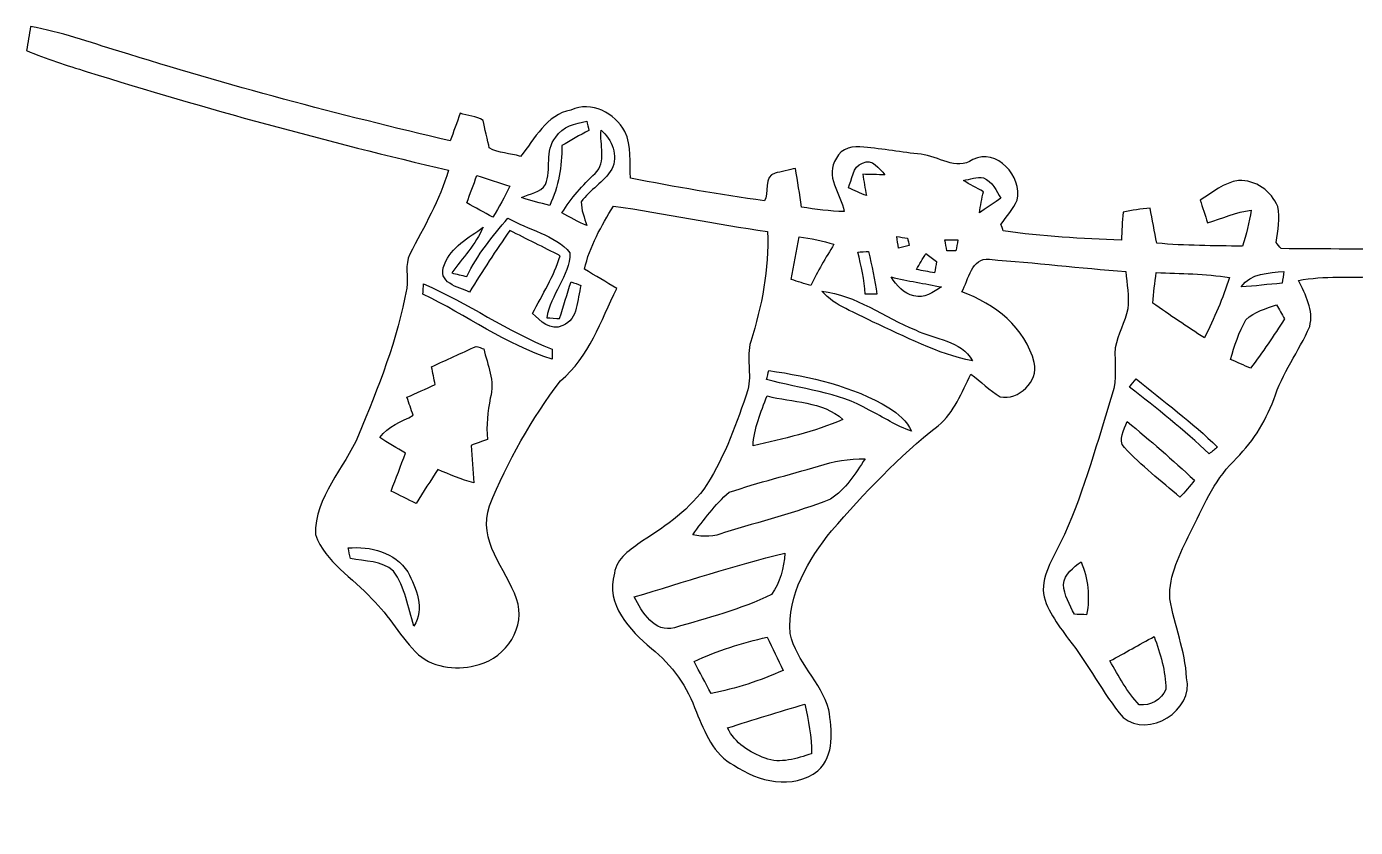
# Model space of a CAD drawing. Header units: centimetres. Extents: x -15.8 to 15.7, y -11 to 9.9.
# Drawn here: x -15.55 to -0.03, y -11.01 to -1.65 of the extents above; entities that cross this region are included whole.
import ezdxf

# ---------------------------------------------------------------- set-up
doc = ezdxf.new("R2010")
doc.units = ezdxf.units.CM
doc.header["$MEASUREMENT"] = 0
doc.layers.add('Camada 1', color=7, linetype='Continuous')

msp = doc.modelspace()

# ---------------------------------------------------------------- linework, layer by layer
at = {"layer": 'Camada 1', "color": 149}
for points, knots in [([(-15.5007, -1.65276), (-15.14828, -1.71344), (-14.81138, -1.83656), (-14.47024, -1.93922), (-14.47024, -1.93922), (-13.19495, -2.34209), (-11.90096, -2.68217), (-10.59956, -2.98909), (-10.59956, -2.98909), (-10.55829, -2.88219), (-10.52089, -2.77389), (-10.48279, -2.66594), (-10.48279, -2.66594), (-10.40271, -2.69981), (-10.28876, -2.69205), (-10.21468, -2.75096), (-10.21468, -2.75096), (-10.19669, -2.83104), (-10.16, -2.9912), (-10.14166, -3.07128), (-10.14166, -3.07128), (-10.03159, -3.13373), (-9.89648, -3.13231), (-9.77759, -3.16936), (-9.77759, -3.16936), (-9.61037, -2.9658), (-9.47385, -2.68217), (-9.18986, -2.62784), (-9.18986, -2.62784), (-8.9475, -2.51742), (-8.67692, -2.66347), (-8.55733, -2.87796), (-8.55733, -2.87796), (-8.4776, -3.04765), (-8.50688, -3.24309), (-8.49242, -3.42441), (-8.49242, -3.42441), (-7.97384, -3.52496), (-7.45278, -3.61738), (-6.92891, -3.68759), (-6.92891, -3.68759), (-6.86894, -3.6135), (-6.93984, -3.39125), (-6.80332, -3.36479), (-6.80332, -3.36479), (-6.74441, -3.35104), (-6.62658, -3.32387), (-6.56731, -3.31047), (-6.56731, -3.31047), (-6.53768, -3.4604), (-6.51792, -3.61068), (-6.49429, -3.76273), (-6.49429, -3.76273), (-6.32989, -3.78636), (-6.16514, -3.81353), (-5.99863, -3.81353), (-5.99863, -3.81353), (-6.0325, -3.60645), (-6.23182, -3.39231), (-6.08648, -3.19229), (-6.08648, -3.19229), (-6.03744, -3.06917), (-5.88398, -3.04094), (-5.76756, -3.06317), (-5.76756, -3.06317), (-5.5439, -3.07904), (-5.32306, -3.12491), (-5.0994, -3.14466), (-5.0994, -3.14466), (-4.89373, -3.16689), (-4.69688, -3.3401), (-4.49333, -3.2071), (-4.49333, -3.2071), (-4.21605, -3.06211), (-3.91336, -3.40748), (-3.97616, -3.68053), (-3.97616, -3.68053), (-4.01955, -3.78601), (-4.1021, -3.86997), (-4.16595, -3.96381), (-4.16595, -3.96381), (-4.15925, -3.98286), (-4.1462, -4.02167), (-4.13949, -4.04072), (-4.13949, -4.04072), (-3.68229, -4.10563), (-3.22086, -4.13103), (-2.75943, -4.14937), (-2.75943, -4.14937), (-2.75237, -4.04036), (-2.74884, -3.93136), (-2.74003, -3.82235), (-2.74003, -3.82235), (-2.6356, -3.80083), (-2.52977, -3.78213), (-2.42323, -3.77296), (-2.42323, -3.77296), (-2.39748, -3.90948), (-2.37384, -4.04742), (-2.34597, -4.18394), (-2.34597, -4.18394), (-2.01366, -4.21428), (-1.67958, -4.21217), (-1.3462, -4.21993), (-1.3462, -4.21993), (-1.29928, -4.0827), (-1.26718, -3.94053), (-1.24248, -3.79801), (-1.24248, -3.79801), (-1.41958, -3.81988), (-1.58362, -3.89396), (-1.75295, -3.94511), (-1.75295, -3.94511), (-1.78082, -3.85939), (-1.81469, -3.76273), (-1.83727, -3.68018), (-1.83727, -3.68018), (-1.6958, -3.59304), (-1.55998, -3.47486), (-1.38959, -3.45123), (-1.38959, -3.45123), (-1.19451, -3.4417), (-1.00471, -3.57611), (-0.93345, -3.75567), (-0.93345, -3.75567), (-0.90064, -3.89255), (-0.9331, -4.03719), (-0.95321, -4.17442), (-0.95321, -4.17442), (-0.9338, -4.19841), (-0.91405, -4.2224), (-0.89429, -4.24709), (-0.89429, -4.24709), (0.13794, -4.25732), (1.17122, -4.25838), (2.20239, -4.20617), (2.20239, -4.20617), (2.35444, -4.16983), (2.35514, -3.97545), (2.42076, -3.85692), (2.42076, -3.85692), (2.50014, -3.87103), (2.57986, -3.88655), (2.65959, -3.90137), (2.65959, -3.90137), (2.69311, -3.99415), (2.72732, -4.08905), (2.7626, -4.18253), (2.7626, -4.18253), (3.71898, -4.12115), (4.67466, -4.04813), (5.62716, -3.94053), (5.62716, -3.94053), (5.79931, -3.91231), (5.98382, -3.92501), (6.1468, -3.85445), (6.1468, -3.85445), (6.1849, -3.76343), (6.18102, -3.66254), (6.19266, -3.56623), (6.19266, -3.56623), (6.29673, -3.5493), (6.40115, -3.5373), (6.50663, -3.53166), (6.50663, -3.53166), (6.53062, -3.62126), (6.55496, -3.71122), (6.58036, -3.80153), (6.58036, -3.80153), (7.29192, -3.75073), (7.99112, -3.60645), (8.69597, -3.50449), (8.69597, -3.50449), (8.71855, -3.40325), (8.74219, -3.30306), (8.76688, -3.20322), (8.76688, -3.20322), (8.89423, -3.22157), (9.02829, -3.23003), (9.12707, -3.32458), (9.12707, -3.32458), (9.27206, -3.46851), (9.48337, -3.3274), (9.64177, -3.28613), (9.64177, -3.28613), (9.84603, -3.20993), (9.92399, -2.96333), (10.14271, -2.91042), (10.14271, -2.91042), (10.42564, -2.78271), (10.66588, -3.08046), (10.94952, -3.01484), (10.94952, -3.01484), (12.07805, -2.74673), (13.19389, -2.42358), (14.29209, -2.04858), (14.29209, -2.04858), (14.66568, -1.92581), (15.01846, -1.7399), (15.40439, -1.65559), (15.40439, -1.65559), (15.43473, -1.7466), (15.45131, -1.83092), (15.48201, -1.92546), (15.48201, -1.92546), (15.11723, -2.11526), (14.72353, -2.2412), (14.33724, -2.37913), (14.33724, -2.37913), (13.20941, -2.77495), (12.05759, -3.09704), (10.89448, -3.36973), (10.89448, -3.36973), (10.84439, -3.52496), (10.82816, -3.70558), (10.7121, -3.83046), (10.7121, -3.83046), (10.61014, -3.91019), (10.49831, -3.97581), (10.39001, -4.04601), (10.39001, -4.04601), (10.40059, -4.12362), (10.41188, -4.20123), (10.42352, -4.27955), (10.42352, -4.27955), (10.674, -4.31059), (10.92482, -4.34411), (11.17388, -4.3882), (11.17388, -4.3882), (11.16083, -4.70217), (11.18235, -5.02708), (11.08075, -5.32977), (11.08075, -5.32977), (11.00596, -5.53861), (11.05747, -5.76333), (11.06311, -5.97853), (11.06311, -5.97853), (11.10968, -6.47453), (11.11603, -6.97971), (11.23068, -7.46654), (11.23068, -7.46654), (11.39225, -7.8232), (11.74256, -8.04157), (11.96975, -8.35131), (11.96975, -8.35131), (12.05865, -8.47478), (12.08476, -8.65928), (12.00221, -8.79158), (12.00221, -8.79158), (11.9313, -8.90729), (11.77184, -8.90905), (11.65613, -8.93833), (11.65613, -8.93833), (11.23597, -8.97784), (10.84051, -8.81027), (10.45739, -8.66563), (10.45739, -8.66563), (10.20163, -8.55204), (9.9374, -8.34602), (9.91623, -8.04616), (9.91623, -8.04616), (9.88977, -7.26969), (9.68728, -6.51545), (9.56028, -5.75239), (9.56028, -5.75239), (9.50454, -5.49804), (9.49572, -5.21758), (9.32639, -5.00662), (9.32639, -5.00662), (9.17222, -4.61186), (9.07556, -4.19276), (8.86777, -3.81741), (8.86777, -3.81741), (8.11459, -3.93418), (7.35365, -4.01673), (6.60717, -4.16983), (6.60717, -4.16983), (6.62799, -4.68983), (6.87211, -5.15444), (7.0358, -5.63668), (7.0358, -5.63668), (7.12258, -6.17149), (7.46337, -6.6167), (7.76358, -7.05273), (7.76358, -7.05273), (7.95514, -7.35612), (8.33296, -7.41892), (8.59825, -7.63023), (8.59825, -7.63023), (8.7563, -7.74876), (8.78311, -7.97278), (8.75453, -8.15516), (8.75453, -8.15516), (8.61589, -8.58696), (8.17915, -8.85049), (8.07297, -9.29887), (8.07297, -9.29887), (7.98618, -9.54299), (7.97384, -9.82204), (7.81015, -10.03406), (7.81015, -10.03406), (7.59813, -10.36038), (7.17762, -10.5731), (6.78991, -10.46092), (6.78991, -10.46092), (6.47771, -10.34909), (6.38281, -9.96632), (6.42267, -9.67034), (6.42267, -9.67034), (6.49922, -9.3405), (6.79556, -9.08791), (6.78603, -8.73407), (6.78603, -8.73407), (6.68337, -8.09166), (6.13763, -7.66904), (5.66843, -7.27886), (5.66843, -7.27886), (5.35199, -6.98571), (4.87786, -6.88093), (4.68066, -6.46536), (4.68066, -6.46536), (4.54977, -6.31225), (4.54096, -6.1087), (4.63621, -5.93549), (4.63621, -5.93549), (4.55507, -5.86811), (4.48204, -5.79191), (4.39244, -5.73652), (4.39244, -5.73652), (4.26226, -5.66561), (4.09328, -5.68537), (3.97898, -5.58165), (3.97898, -5.58165), (3.87632, -5.40032), (3.82199, -5.19783), (3.74756, -5.00451), (3.74756, -5.00451), (3.81318, -4.94277), (3.87844, -4.88103), (3.94406, -4.81965), (3.94406, -4.81965), (4.08164, -4.86586), (4.22169, -4.90149), (4.3628, -4.93642), (4.3628, -4.93642), (4.41431, -4.75439), (4.46264, -4.57165), (4.51026, -4.38856), (4.51026, -4.38856), (3.90066, -4.39032), (3.29636, -4.48345), (2.68746, -4.50321), (2.68746, -4.50321), (2.67864, -4.71981), (2.65148, -4.93924), (2.68111, -5.15549), (2.68111, -5.15549), (2.76049, -5.40702), (2.91536, -5.62998), (2.98168, -5.8868), (2.98168, -5.8868), (2.98344, -6.06319), (2.90371, -6.24558), (2.99791, -6.41385), (2.99791, -6.41385), (3.23921, -7.08731), (3.47027, -7.77416), (3.86574, -8.37671), (3.86574, -8.37671), (3.98321, -8.60601), (4.17548, -8.8325), (4.13456, -9.10802), (4.13456, -9.10802), (4.06647, -9.34791), (3.85798, -9.51406), (3.69923, -9.6961), (3.69923, -9.6961), (3.41806, -9.97021), (3.18982, -10.29159), (2.91783, -10.57346), (2.91783, -10.57346), (2.50402, -11.01019), (1.5808, -10.63484), (1.68945, -10.00725), (1.68945, -10.00725), (1.78717, -9.61425), (2.07081, -9.25054), (1.97309, -8.82403), (1.97309, -8.82403), (1.8355, -8.38059), (1.54446, -8.00841), (1.31763, -7.60906), (1.31763, -7.60906), (1.21991, -7.47007), (1.149, -7.27146), (0.9465, -7.26757), (0.9465, -7.26757), (0.89923, -7.25205), (0.84702, -7.23618), (0.8195, -7.19138), (0.8195, -7.19138), (0.67522, -6.97371), (0.55351, -6.74194), (0.43744, -6.5084), (0.43744, -6.5084), (0.36477, -6.36693), (0.42616, -6.2036), (0.41804, -6.05472), (0.41804, -6.05472), (0.40252, -5.78132), (0.34114, -5.51321), (0.31891, -5.24087), (0.31891, -5.24087), (0.59408, -5.15514), (0.87348, -5.08282), (1.14864, -4.99604), (1.14864, -4.99604), (1.33809, -4.94171), (1.52682, -4.8581), (1.72896, -4.87362), (1.72896, -4.87362), (1.92617, -4.97487), (2.10361, -5.1114), (2.29517, -5.22358), (2.29517, -5.22358), (2.32445, -4.99745), (2.33504, -4.7685), (2.31105, -4.54201), (2.31105, -4.54201), (1.61678, -4.54342), (0.92287, -4.58047), (0.2286, -4.57306), (0.2286, -4.57306), (-0.07761, -4.5914), (-0.38841, -4.56071), (-0.69109, -4.61998), (-0.69109, -4.61998), (-0.60854, -4.78402), (-0.51082, -4.96958), (-0.55986, -5.15867), (-0.55986, -5.15867), (-0.68756, -5.44901), (-0.88194, -5.70618), (-0.97931, -6.01098), (-0.97931, -6.01098), (-1.08126, -6.28262), (-1.24213, -6.53239), (-1.45133, -6.73382), (-1.45133, -6.73382), (-1.68275, -6.96842), (-1.81046, -7.27781), (-1.95686, -7.56744), (-1.95686, -7.56744), (-2.06834, -7.81156), (-2.21192, -8.05815), (-2.19181, -8.3379), (-2.19181, -8.3379), (-2.14454, -8.64941), (-2.01119, -8.94433), (-1.99708, -9.26218), (-1.99708, -9.26218), (-1.91029, -9.64106), (-2.44193, -9.97656), (-2.73932, -9.72432), (-2.73932, -9.72432), (-2.98062, -9.43998), (-3.14219, -9.0992), (-3.3782, -8.81062), (-3.3782, -8.81062), (-3.49814, -8.63424), (-3.65513, -8.45573), (-3.67383, -8.23419), (-3.67383, -8.23419), (-3.6643, -7.99677), (-3.5179, -7.79533), (-3.42477, -7.58578), (-3.42477, -7.58578), (-3.18558, -7.05908), (-3.03953, -6.49711), (-2.86632, -5.94678), (-2.86632, -5.94678), (-2.80494, -5.77215), (-2.84374, -5.58518), (-2.83175, -5.40526), (-2.83175, -5.40526), (-2.79964, -5.24827), (-2.71604, -5.10646), (-2.68464, -4.94912), (-2.68464, -4.94912), (-2.66806, -4.80448), (-2.69628, -4.65914), (-2.70651, -4.5152), (-2.70651, -4.5152), (-3.23815, -4.47216), (-3.76873, -4.41396), (-4.30071, -4.37233), (-4.30071, -4.37233), (-4.51132, -4.34799), (-4.54307, -4.61045), (-4.62209, -4.75403), (-4.62209, -4.75403), (-4.24074, -4.88915), (-3.87985, -5.17384), (-3.77613, -5.57918), (-3.77613, -5.57918), (-3.72533, -5.79684), (-3.95676, -6.02403), (-4.17689, -5.97958), (-4.17689, -5.97958), (-4.2993, -5.90268), (-4.4009, -5.79931), (-4.51661, -5.71394), (-4.51661, -5.71394), (-4.62456, -5.92596), (-4.71099, -6.16021), (-4.90008, -6.31613), (-4.90008, -6.31613), (-5.35975, -6.67597), (-5.76157, -7.10459), (-6.14468, -7.54345), (-6.14468, -7.54345), (-6.41279, -7.88353), (-6.66644, -8.29063), (-6.62728, -8.7436), (-6.62728, -8.7436), (-6.55814, -9.07732), (-6.26286, -9.30769), (-6.17679, -9.63507), (-6.17679, -9.63507), (-6.13904, -9.87143), (-6.10447, -10.16706), (-6.30414, -10.34697), (-6.30414, -10.34697), (-6.59694, -10.57698), (-7.00334, -10.47468), (-7.28521, -10.28347), (-7.28521, -10.28347), (-7.52369, -10.16071), (-7.62529, -9.89577), (-7.72372, -9.66223), (-7.72372, -9.66223), (-7.82638, -9.37225), (-8.00523, -9.10908), (-8.2483, -8.91928), (-8.2483, -8.91928), (-8.50336, -8.70409), (-8.78593, -8.4074), (-8.68116, -8.04051), (-8.68116, -8.04051), (-8.65717, -7.86059), (-8.48678, -7.76041), (-8.35413, -7.66339), (-8.35413, -7.66339), (-8.07261, -7.48312), (-7.78969, -7.28733), (-7.60166, -7.0044), (-7.60166, -7.0044), (-7.38611, -6.66291), (-7.24747, -6.28015), (-7.12364, -5.89844), (-7.12364, -5.89844), (-7.07319, -5.71394), (-7.1441, -5.51815), (-7.08907, -5.334), (-7.08907, -5.334), (-6.95748, -4.91702), (-6.87529, -4.48627), (-6.89151, -4.04671), (-6.89151, -4.04671), (-7.49476, -3.96487), (-8.0899, -3.83399), (-8.69244, -3.74932), (-8.69244, -3.74932), (-8.83038, -3.98251), (-8.9729, -4.21958), (-9.02935, -4.48804), (-9.02935, -4.48804), (-8.90341, -4.56318), (-8.77676, -4.63726), (-8.65188, -4.71452), (-8.65188, -4.71452), (-8.84167, -5.08847), (-8.97255, -5.51498), (-9.30875, -5.79014), (-9.30875, -5.79014), (-9.64812, -6.23605), (-9.93175, -6.73241), (-10.13883, -7.25311), (-10.13883, -7.25311), (-10.28277, -7.65775), (-9.95045, -7.98724), (-9.82274, -8.34037), (-9.82274, -8.34037), (-9.70774, -8.66246), (-9.9441, -9.02194), (-10.26125, -9.10625), (-10.26125, -9.10625), (-10.50008, -9.18104), (-10.77031, -9.15282), (-10.96963, -8.99407), (-10.96963, -8.99407), (-11.17353, -8.7944), (-11.30864, -8.53722), (-11.51361, -8.33861), (-11.51361, -8.33861), (-11.73551, -8.09131), (-12.05653, -7.91492), (-12.1726, -7.58931), (-12.1726, -7.58931), (-12.18212, -7.14763), (-11.83287, -6.8132), (-11.66918, -6.42796), (-11.66918, -6.42796), (-11.43847, -5.87057), (-11.21339, -5.30472), (-11.10615, -4.70888), (-11.10615, -4.70888), (-11.08569, -4.57729), (-11.13296, -4.43653), (-11.06876, -4.31271), (-11.06876, -4.31271), (-10.90683, -3.99203), (-10.71668, -3.68053), (-10.61967, -3.33163), (-10.61967, -3.33163), (-12.03889, -2.99685), (-13.44754, -2.61585), (-14.83924, -2.18017), (-14.83924, -2.18017), (-15.07737, -2.10467), (-15.31761, -2.03341), (-15.54656, -1.93287), (-15.54656, -1.93287), (-15.53175, -1.83903), (-15.51623, -1.7459), (-15.5007, -1.65276), (-15.5007, -1.65276), (-15.5007, -1.65276), (-15.5007, -1.65276), (-15.5007, -1.65276)], [0, 0, 0, 0, 0.00621118, 0.00621118, 0.00621118, 0.00621118, 0.01242236, 0.01242236, 0.01242236, 0.01242236, 0.01863354, 0.01863354, 0.01863354, 0.01863354, 0.02484472, 0.02484472, 0.02484472, 0.02484472, 0.0310559, 0.0310559, 0.0310559, 0.0310559, 0.03726708, 0.03726708, 0.03726708, 0.03726708, 0.04347826, 0.04347826, 0.04347826, 0.04347826, 0.04968944, 0.04968944, 0.04968944, 0.04968944, 0.05590062, 0.05590062, 0.05590062, 0.05590062, 0.0621118, 0.0621118, 0.0621118, 0.0621118, 0.06832298, 0.06832298, 0.06832298, 0.06832298, 0.07453416, 0.07453416, 0.07453416, 0.07453416, 0.08074534, 0.08074534, 0.08074534, 0.08074534, 0.08695652, 0.08695652, 0.08695652, 0.08695652, 0.0931677, 0.0931677, 0.0931677, 0.0931677, 0.09937888, 0.09937888, 0.09937888, 0.09937888, 0.10559006, 0.10559006, 0.10559006, 0.10559006, 0.11180124, 0.11180124, 0.11180124, 0.11180124, 0.11801242, 0.11801242, 0.11801242, 0.11801242, 0.1242236, 0.1242236, 0.1242236, 0.1242236, 0.13043478, 0.13043478, 0.13043478, 0.13043478, 0.13664596, 0.13664596, 0.13664596, 0.13664596, 0.14285714, 0.14285714, 0.14285714, 0.14285714, 0.14906832, 0.14906832, 0.14906832, 0.14906832, 0.1552795, 0.1552795, 0.1552795, 0.1552795, 0.16149068, 0.16149068, 0.16149068, 0.16149068, 0.16770186, 0.16770186, 0.16770186, 0.16770186, 0.17391304, 0.17391304, 0.17391304, 0.17391304, 0.18012422, 0.18012422, 0.18012422, 0.18012422, 0.1863354, 0.1863354, 0.1863354, 0.1863354, 0.19254658, 0.19254658, 0.19254658, 0.19254658, 0.19875776, 0.19875776, 0.19875776, 0.19875776, 0.20496894, 0.20496894, 0.20496894, 0.20496894, 0.21118012, 0.21118012, 0.21118012, 0.21118012, 0.2173913, 0.2173913, 0.2173913, 0.2173913, 0.22360248, 0.22360248, 0.22360248, 0.22360248, 0.22981366, 0.22981366, 0.22981366, 0.22981366, 0.23602484, 0.23602484, 0.23602484, 0.23602484, 0.24223602, 0.24223602, 0.24223602, 0.24223602, 0.2484472, 0.2484472, 0.2484472, 0.2484472, 0.25465839, 0.25465839, 0.25465839, 0.25465839, 0.26086957, 0.26086957, 0.26086957, 0.26086957, 0.26708075, 0.26708075, 0.26708075, 0.26708075, 0.27329193, 0.27329193, 0.27329193, 0.27329193, 0.27950311, 0.27950311, 0.27950311, 0.27950311, 0.28571429, 0.28571429, 0.28571429, 0.28571429, 0.29192547, 0.29192547, 0.29192547, 0.29192547, 0.29813665, 0.29813665, 0.29813665, 0.29813665, 0.30434783, 0.30434783, 0.30434783, 0.30434783, 0.31055901, 0.31055901, 0.31055901, 0.31055901, 0.31677019, 0.31677019, 0.31677019, 0.31677019, 0.32298137, 0.32298137, 0.32298137, 0.32298137, 0.32919255, 0.32919255, 0.32919255, 0.32919255, 0.33540373, 0.33540373, 0.33540373, 0.33540373, 0.34161491, 0.34161491, 0.34161491, 0.34161491, 0.34782609, 0.34782609, 0.34782609, 0.34782609, 0.35403727, 0.35403727, 0.35403727, 0.35403727, 0.36024845, 0.36024845, 0.36024845, 0.36024845, 0.36645963, 0.36645963, 0.36645963, 0.36645963, 0.37267081, 0.37267081, 0.37267081, 0.37267081, 0.37888199, 0.37888199, 0.37888199, 0.37888199, 0.38509317, 0.38509317, 0.38509317, 0.38509317, 0.39130435, 0.39130435, 0.39130435, 0.39130435, 0.39751553, 0.39751553, 0.39751553, 0.39751553, 0.40372671, 0.40372671, 0.40372671, 0.40372671, 0.40993789, 0.40993789, 0.40993789, 0.40993789, 0.41614907, 0.41614907, 0.41614907, 0.41614907, 0.42236025, 0.42236025, 0.42236025, 0.42236025, 0.42857143, 0.42857143, 0.42857143, 0.42857143, 0.43478261, 0.43478261, 0.43478261, 0.43478261, 0.44099379, 0.44099379, 0.44099379, 0.44099379, 0.44720497, 0.44720497, 0.44720497, 0.44720497, 0.45341615, 0.45341615, 0.45341615, 0.45341615, 0.45962733, 0.45962733, 0.45962733, 0.45962733, 0.46583851, 0.46583851, 0.46583851, 0.46583851, 0.47204969, 0.47204969, 0.47204969, 0.47204969, 0.47826087, 0.47826087, 0.47826087, 0.47826087, 0.48447205, 0.48447205, 0.48447205, 0.48447205, 0.49068323, 0.49068323, 0.49068323, 0.49068323, 0.49689441, 0.49689441, 0.49689441, 0.49689441, 0.50310559, 0.50310559, 0.50310559, 0.50310559, 0.50931677, 0.50931677, 0.50931677, 0.50931677, 0.51552795, 0.51552795, 0.51552795, 0.51552795, 0.52173913, 0.52173913, 0.52173913, 0.52173913, 0.52795031, 0.52795031, 0.52795031, 0.52795031, 0.53416149, 0.53416149, 0.53416149, 0.53416149, 0.54037267, 0.54037267, 0.54037267, 0.54037267, 0.54658385, 0.54658385, 0.54658385, 0.54658385, 0.55279503, 0.55279503, 0.55279503, 0.55279503, 0.55900621, 0.55900621, 0.55900621, 0.55900621, 0.56521739, 0.56521739, 0.56521739, 0.56521739, 0.57142857, 0.57142857, 0.57142857, 0.57142857, 0.57763975, 0.57763975, 0.57763975, 0.57763975, 0.58385093, 0.58385093, 0.58385093, 0.58385093, 0.59006211, 0.59006211, 0.59006211, 0.59006211, 0.59627329, 0.59627329, 0.59627329, 0.59627329, 0.60248447, 0.60248447, 0.60248447, 0.60248447, 0.60869565, 0.60869565, 0.60869565, 0.60869565, 0.61490683, 0.61490683, 0.61490683, 0.61490683, 0.62111801, 0.62111801, 0.62111801, 0.62111801, 0.62732919, 0.62732919, 0.62732919, 0.62732919, 0.63354037, 0.63354037, 0.63354037, 0.63354037, 0.63975155, 0.63975155, 0.63975155, 0.63975155, 0.64596273, 0.64596273, 0.64596273, 0.64596273, 0.65217391, 0.65217391, 0.65217391, 0.65217391, 0.65838509, 0.65838509, 0.65838509, 0.65838509, 0.66459627, 0.66459627, 0.66459627, 0.66459627, 0.67080745, 0.67080745, 0.67080745, 0.67080745, 0.67701863, 0.67701863, 0.67701863, 0.67701863, 0.68322981, 0.68322981, 0.68322981, 0.68322981, 0.68944099, 0.68944099, 0.68944099, 0.68944099, 0.69565217, 0.69565217, 0.69565217, 0.69565217, 0.70186335, 0.70186335, 0.70186335, 0.70186335, 0.70807453, 0.70807453, 0.70807453, 0.70807453, 0.71428571, 0.71428571, 0.71428571, 0.71428571, 0.72049689, 0.72049689, 0.72049689, 0.72049689, 0.72670807, 0.72670807, 0.72670807, 0.72670807, 0.73291925, 0.73291925, 0.73291925, 0.73291925, 0.73913043, 0.73913043, 0.73913043, 0.73913043, 0.74534161, 0.74534161, 0.74534161, 0.74534161, 0.7515528, 0.7515528, 0.7515528, 0.7515528, 0.75776398, 0.75776398, 0.75776398, 0.75776398, 0.76397516, 0.76397516, 0.76397516, 0.76397516, 0.77018634, 0.77018634, 0.77018634, 0.77018634, 0.77639752, 0.77639752, 0.77639752, 0.77639752, 0.7826087, 0.7826087, 0.7826087, 0.7826087, 0.78881988, 0.78881988, 0.78881988, 0.78881988, 0.79503106, 0.79503106, 0.79503106, 0.79503106, 0.80124224, 0.80124224, 0.80124224, 0.80124224, 0.80745342, 0.80745342, 0.80745342, 0.80745342, 0.8136646, 0.8136646, 0.8136646, 0.8136646, 0.81987578, 0.81987578, 0.81987578, 0.81987578, 0.82608696, 0.82608696, 0.82608696, 0.82608696, 0.83229814, 0.83229814, 0.83229814, 0.83229814, 0.83850932, 0.83850932, 0.83850932, 0.83850932, 0.8447205, 0.8447205, 0.8447205, 0.8447205, 0.85093168, 0.85093168, 0.85093168, 0.85093168, 0.85714286, 0.85714286, 0.85714286, 0.85714286, 0.86335404, 0.86335404, 0.86335404, 0.86335404, 0.86956522, 0.86956522, 0.86956522, 0.86956522, 0.8757764, 0.8757764, 0.8757764, 0.8757764, 0.88198758, 0.88198758, 0.88198758, 0.88198758, 0.88819876, 0.88819876, 0.88819876, 0.88819876, 0.89440994, 0.89440994, 0.89440994, 0.89440994, 0.90062112, 0.90062112, 0.90062112, 0.90062112, 0.9068323, 0.9068323, 0.9068323, 0.9068323, 0.91304348, 0.91304348, 0.91304348, 0.91304348, 0.91925466, 0.91925466, 0.91925466, 0.91925466, 0.92546584, 0.92546584, 0.92546584, 0.92546584, 0.93167702, 0.93167702, 0.93167702, 0.93167702, 0.9378882, 0.9378882, 0.9378882, 0.9378882, 0.94409938, 0.94409938, 0.94409938, 0.94409938, 0.95031056, 0.95031056, 0.95031056, 0.95031056, 0.95652174, 0.95652174, 0.95652174, 0.95652174, 0.96273292, 0.96273292, 0.96273292, 0.96273292, 0.9689441, 0.9689441, 0.9689441, 0.9689441, 0.97515528, 0.97515528, 0.97515528, 0.97515528, 0.98136646, 0.98136646, 0.98136646, 0.98136646, 0.98757764, 0.98757764, 0.98757764, 0.98757764, 1, 1, 1, 1]), ([(-9.36625, -2.9464), (-9.49643, -3.10656), (-9.41388, -3.31999), (-9.48478, -3.4985), (-9.48478, -3.4985), (-9.54052, -3.59516), (-9.6714, -3.60045), (-9.76454, -3.65019), (-9.76454, -3.65019), (-9.65694, -3.68759), (-9.54758, -3.7144), (-9.43645, -3.74191), (-9.43645, -3.74191), (-9.33344, -3.52213), (-9.28934, -3.28577), (-9.29605, -3.04412), (-9.29605, -3.04412), (-9.19163, -2.98238), (-9.0865, -2.92206), (-8.9789, -2.86561), (-8.9789, -2.86561), (-8.9849, -2.83845), (-8.99689, -2.78447), (-9.00289, -2.75731), (-9.00289, -2.75731), (-9.13659, -2.78836), (-9.2904, -2.81446), (-9.36625, -2.9464), (-9.36625, -2.9464), (-9.36625, -2.9464), (-9.36625, -2.9464), (-9.36625, -2.9464)], [0, 0, 0, 0, 0.11111111, 0.11111111, 0.11111111, 0.11111111, 0.22222222, 0.22222222, 0.22222222, 0.22222222, 0.33333333, 0.33333333, 0.33333333, 0.33333333, 0.44444444, 0.44444444, 0.44444444, 0.44444444, 0.55555556, 0.55555556, 0.55555556, 0.55555556, 0.66666667, 0.66666667, 0.66666667, 0.66666667, 0.77777778, 0.77777778, 0.77777778, 0.77777778, 1, 1, 1, 1]), ([(-8.83708, -2.86138), (-8.85472, -3.02895), (-8.769, -3.23744), (-8.90552, -3.36868), (-8.90552, -3.36868), (-9.05298, -3.50591), (-9.18669, -3.65725), (-9.29358, -3.82834), (-9.29358, -3.82834), (-9.20009, -3.88373), (-9.10484, -3.93665), (-9.00395, -3.97792), (-9.00395, -3.97792), (-9.02864, -3.88655), (-9.07062, -3.79695), (-9.0678, -3.70064), (-9.0678, -3.70064), (-8.96655, -3.55812), (-8.80322, -3.47028), (-8.71044, -3.32034), (-8.71044, -3.32034), (-8.63071, -3.16089), (-8.71044, -2.97215), (-8.83708, -2.86138), (-8.83708, -2.86138), (-8.83708, -2.86138), (-8.83708, -2.86138), (-8.83708, -2.86138)], [0, 0, 0, 0, 0.125, 0.125, 0.125, 0.125, 0.25, 0.25, 0.25, 0.25, 0.375, 0.375, 0.375, 0.375, 0.5, 0.5, 0.5, 0.5, 0.625, 0.625, 0.625, 0.625, 0.75, 0.75, 0.75, 0.75, 1, 1, 1, 1]), ([(-5.78168, -3.24697), (-5.8995, -3.28824), (-5.90621, -3.44311), (-5.94678, -3.5373), (-5.94678, -3.5373), (-5.87728, -3.56799), (-5.80778, -3.59869), (-5.73758, -3.62797), (-5.73758, -3.62797), (-5.75204, -3.54471), (-5.76827, -3.46181), (-5.78026, -3.37855), (-5.78026, -3.37855), (-5.69383, -3.38102), (-5.60705, -3.38349), (-5.52027, -3.38384), (-5.52027, -3.38384), (-5.58694, -3.31435), (-5.6702, -3.18735), (-5.78168, -3.24697), (-5.78168, -3.24697), (-5.78168, -3.24697), (-5.78168, -3.24697), (-5.78168, -3.24697)], [0, 0, 0, 0, 0.14285714, 0.14285714, 0.14285714, 0.14285714, 0.28571429, 0.28571429, 0.28571429, 0.28571429, 0.42857143, 0.42857143, 0.42857143, 0.42857143, 0.57142857, 0.57142857, 0.57142857, 0.57142857, 0.71428571, 0.71428571, 0.71428571, 0.71428571, 1, 1, 1, 1]), ([(-10.28665, -3.39302), (-10.32616, -3.4992), (-10.36602, -3.60645), (-10.40483, -3.71369), (-10.40483, -3.71369), (-10.30358, -3.76802), (-10.20233, -3.82411), (-10.10109, -3.8795), (-10.10109, -3.8795), (-10.02947, -3.76132), (-9.95715, -3.64349), (-9.90353, -3.51614), (-9.90353, -3.51614), (-10.03159, -3.47557), (-10.15929, -3.43359), (-10.28665, -3.39302), (-10.28665, -3.39302), (-10.28665, -3.39302), (-10.28665, -3.39302), (-10.28665, -3.39302)], [0, 0, 0, 0, 0.16666667, 0.16666667, 0.16666667, 0.16666667, 0.33333333, 0.33333333, 0.33333333, 0.33333333, 0.5, 0.5, 0.5, 0.5, 0.66666667, 0.66666667, 0.66666667, 0.66666667, 1, 1, 1, 1]), ([(-4.6041, -3.45052), (-4.52826, -3.50061), (-4.45276, -3.53766), (-4.37092, -3.58211), (-4.37092, -3.58211), (-4.3882, -3.6636), (-4.40478, -3.74544), (-4.41713, -3.82834), (-4.41713, -3.82834), (-4.35434, -3.78601), (-4.2291, -3.70099), (-4.16666, -3.65866), (-4.16666, -3.65866), (-4.21993, -3.57223), (-4.2672, -3.46181), (-4.3688, -3.42053), (-4.3688, -3.42053), (-4.44818, -3.40819), (-4.52684, -3.43711), (-4.6041, -3.45052), (-4.6041, -3.45052), (-4.6041, -3.45052), (-4.6041, -3.45052), (-4.6041, -3.45052)], [0, 0, 0, 0, 0.14285714, 0.14285714, 0.14285714, 0.14285714, 0.28571429, 0.28571429, 0.28571429, 0.28571429, 0.42857143, 0.42857143, 0.42857143, 0.42857143, 0.57142857, 0.57142857, 0.57142857, 0.57142857, 0.71428571, 0.71428571, 0.71428571, 0.71428571, 1, 1, 1, 1]), ([(-9.92434, -3.89114), (-10.10391, -4.10351), (-10.28488, -4.32047), (-10.40589, -4.57306), (-10.40589, -4.57306), (-10.46445, -4.55965), (-10.52301, -4.54554), (-10.58122, -4.53178), (-10.58122, -4.53178), (-10.45386, -4.35751), (-10.30182, -4.197), (-10.21398, -3.99838), (-10.21398, -3.99838), (-10.37908, -4.11762), (-10.59109, -4.23016), (-10.66483, -4.4323), (-10.66483, -4.4323), (-10.76607, -4.64573), (-10.49761, -4.699), (-10.37308, -4.75439), (-10.37308, -4.75439), (-10.22138, -4.51097), (-10.06722, -4.26932), (-9.90071, -4.03613), (-9.90071, -4.03613), (-9.70527, -4.13491), (-9.50913, -4.23192), (-9.31333, -4.33035), (-9.31333, -4.33035), (-9.38777, -4.57024), (-9.52006, -4.78472), (-9.63824, -5.00451), (-9.63824, -5.00451), (-9.53982, -5.09023), (-9.43469, -5.21617), (-9.28299, -5.14667), (-9.28299, -5.14667), (-9.10096, -5.07118), (-9.11789, -4.83941), (-9.07133, -4.67819), (-9.07133, -4.67819), (-9.10943, -4.66337), (-9.14753, -4.64855), (-9.18598, -4.63444), (-9.18598, -4.63444), (-9.23396, -4.77661), (-9.27559, -4.9209), (-9.32109, -5.06412), (-9.32109, -5.06412), (-9.35849, -5.06166), (-9.43328, -5.05707), (-9.47067, -5.0546), (-9.47067, -5.0546), (-9.4294, -4.78508), (-9.20186, -4.57165), (-9.19939, -4.29613), (-9.19939, -4.29613), (-9.37719, -4.08376), (-9.68904, -4.02696), (-9.92434, -3.89114), (-9.92434, -3.89114), (-9.92434, -3.89114), (-9.92434, -3.89114), (-9.92434, -3.89114)], [0, 0, 0, 0, 0.05882353, 0.05882353, 0.05882353, 0.05882353, 0.11764706, 0.11764706, 0.11764706, 0.11764706, 0.17647059, 0.17647059, 0.17647059, 0.17647059, 0.23529412, 0.23529412, 0.23529412, 0.23529412, 0.29411765, 0.29411765, 0.29411765, 0.29411765, 0.35294118, 0.35294118, 0.35294118, 0.35294118, 0.41176471, 0.41176471, 0.41176471, 0.41176471, 0.47058824, 0.47058824, 0.47058824, 0.47058824, 0.52941176, 0.52941176, 0.52941176, 0.52941176, 0.58823529, 0.58823529, 0.58823529, 0.58823529, 0.64705882, 0.64705882, 0.64705882, 0.64705882, 0.70588235, 0.70588235, 0.70588235, 0.70588235, 0.76470588, 0.76470588, 0.76470588, 0.76470588, 0.82352941, 0.82352941, 0.82352941, 0.82352941, 0.88235294, 0.88235294, 0.88235294, 0.88235294, 1, 1, 1, 1]), ([(-6.52357, -4.11021), (-6.55355, -4.27602), (-6.58319, -4.44218), (-6.61494, -4.60798), (-6.61494, -4.60798), (-6.53838, -4.63232), (-6.46183, -4.65596), (-6.38493, -4.67924), (-6.38493, -4.67924), (-6.30767, -4.51167), (-6.21312, -4.35328), (-6.11611, -4.197), (-6.11611, -4.197), (-6.2484, -4.15431), (-6.38598, -4.12856), (-6.52357, -4.11021), (-6.52357, -4.11021), (-6.52357, -4.11021), (-6.52357, -4.11021), (-6.52357, -4.11021)], [0, 0, 0, 0, 0.16666667, 0.16666667, 0.16666667, 0.16666667, 0.33333333, 0.33333333, 0.33333333, 0.33333333, 0.5, 0.5, 0.5, 0.5, 0.66666667, 0.66666667, 0.66666667, 0.66666667, 1, 1, 1, 1]), ([(-5.38304, -4.10633), (-5.37598, -4.15114), (-5.36893, -4.19559), (-5.36152, -4.24074), (-5.36152, -4.24074), (-5.32024, -4.23122), (-5.27897, -4.22134), (-5.23734, -4.21252), (-5.23734, -4.21252), (-5.24193, -4.191), (-5.25145, -4.14796), (-5.25604, -4.12609), (-5.25604, -4.12609), (-5.29872, -4.11939), (-5.3407, -4.11268), (-5.38304, -4.10633), (-5.38304, -4.10633), (-5.38304, -4.10633), (-5.38304, -4.10633), (-5.38304, -4.10633)], [0, 0, 0, 0, 0.16666667, 0.16666667, 0.16666667, 0.16666667, 0.33333333, 0.33333333, 0.33333333, 0.33333333, 0.5, 0.5, 0.5, 0.5, 0.66666667, 0.66666667, 0.66666667, 0.66666667, 1, 1, 1, 1]), ([(-4.82106, -4.1462), (-4.8133, -4.18888), (-4.80554, -4.23157), (-4.79743, -4.27461), (-4.79743, -4.27461), (-4.7625, -4.27426), (-4.72758, -4.27426), (-4.6923, -4.27461), (-4.6923, -4.27461), (-4.68454, -4.23157), (-4.67678, -4.18888), (-4.66866, -4.1462), (-4.66866, -4.1462), (-4.71981, -4.1462), (-4.77026, -4.1462), (-4.82106, -4.1462), (-4.82106, -4.1462), (-4.82106, -4.1462), (-4.82106, -4.1462), (-4.82106, -4.1462)], [0, 0, 0, 0, 0.16666667, 0.16666667, 0.16666667, 0.16666667, 0.33333333, 0.33333333, 0.33333333, 0.33333333, 0.5, 0.5, 0.5, 0.5, 0.66666667, 0.66666667, 0.66666667, 0.66666667, 1, 1, 1, 1]), ([(-5.83918, -4.28801), (-5.79508, -4.44853), (-5.76474, -4.61222), (-5.74993, -4.77838), (-5.74993, -4.77838), (-5.70477, -4.77838), (-5.65961, -4.77838), (-5.61446, -4.77873), (-5.61446, -4.77873), (-5.64268, -4.61151), (-5.67337, -4.44535), (-5.71218, -4.28096), (-5.71218, -4.28096), (-5.74393, -4.28272), (-5.80743, -4.28625), (-5.83918, -4.28801), (-5.83918, -4.28801), (-5.83918, -4.28801), (-5.83918, -4.28801), (-5.83918, -4.28801)], [0, 0, 0, 0, 0.16666667, 0.16666667, 0.16666667, 0.16666667, 0.33333333, 0.33333333, 0.33333333, 0.33333333, 0.5, 0.5, 0.5, 0.5, 0.66666667, 0.66666667, 0.66666667, 0.66666667, 1, 1, 1, 1]), ([(-5.15232, -4.49227), (-5.08176, -4.50497), (-5.01121, -4.51838), (-4.9403, -4.53037), (-4.9403, -4.53037), (-4.93289, -4.48627), (-4.92584, -4.44218), (-4.91878, -4.39843), (-4.91878, -4.39843), (-4.96006, -4.36668), (-5.00133, -4.33529), (-5.04261, -4.30424), (-5.04261, -4.30424), (-5.08, -4.36633), (-5.11704, -4.42877), (-5.15232, -4.49227), (-5.15232, -4.49227), (-5.15232, -4.49227), (-5.15232, -4.49227), (-5.15232, -4.49227)], [0, 0, 0, 0, 0.16666667, 0.16666667, 0.16666667, 0.16666667, 0.33333333, 0.33333333, 0.33333333, 0.33333333, 0.5, 0.5, 0.5, 0.5, 0.66666667, 0.66666667, 0.66666667, 0.66666667, 1, 1, 1, 1]), ([(-5.4483, -4.578), (-5.3848, -4.67607), (-5.30296, -4.77449), (-5.18231, -4.79919), (-5.18231, -4.79919), (-5.06307, -4.8387), (-4.95688, -4.74945), (-4.85951, -4.69547), (-4.85951, -4.69547), (-5.05566, -4.65596), (-5.25357, -4.62562), (-5.4483, -4.578), (-5.4483, -4.578), (-5.4483, -4.578), (-5.4483, -4.578), (-5.4483, -4.578)], [0, 0, 0, 0, 0.2, 0.2, 0.2, 0.2, 0.4, 0.4, 0.4, 0.4, 0.6, 0.6, 0.6, 0.6, 1, 1, 1, 1]), ([(-2.35303, -4.5279), (-2.3682, -4.64679), (-2.38301, -4.76356), (-2.39324, -4.88386), (-2.39324, -4.88386), (-2.19357, -5.0225), (-1.99319, -5.16043), (-1.78753, -5.29026), (-1.78753, -5.29026), (-1.67887, -5.05989), (-1.57057, -4.82812), (-1.49648, -4.58399), (-1.49648, -4.58399), (-1.78012, -4.54166), (-2.06728, -4.53778), (-2.35303, -4.5279), (-2.35303, -4.5279), (-2.35303, -4.5279), (-2.35303, -4.5279), (-2.35303, -4.5279)], [0, 0, 0, 0, 0.16666667, 0.16666667, 0.16666667, 0.16666667, 0.33333333, 0.33333333, 0.33333333, 0.33333333, 0.5, 0.5, 0.5, 0.5, 0.66666667, 0.66666667, 0.66666667, 0.66666667, 1, 1, 1, 1]), ([(-1.35996, -4.69512), (-1.20015, -4.68771), (-1.04175, -4.66161), (-0.88194, -4.65279), (-0.88194, -4.65279), (-0.87489, -4.60587), (-0.86748, -4.5593), (-0.86007, -4.51273), (-0.86007, -4.51273), (-1.03928, -4.53425), (-1.24742, -4.53002), (-1.35996, -4.69512), (-1.35996, -4.69512), (-1.35996, -4.69512), (-1.35996, -4.69512), (-1.35996, -4.69512)], [0, 0, 0, 0, 0.2, 0.2, 0.2, 0.2, 0.4, 0.4, 0.4, 0.4, 0.6, 0.6, 0.6, 0.6, 1, 1, 1, 1]), ([(-10.91106, -4.65808), (-10.91248, -4.68806), (-10.9153, -4.74839), (-10.91671, -4.77838), (-10.91671, -4.77838), (-10.41047, -5.02532), (-9.94586, -5.3661), (-9.40647, -5.54073), (-9.40647, -5.54073), (-9.40682, -5.51145), (-9.40717, -5.45324), (-9.40753, -5.42396), (-9.40753, -5.42396), (-9.9314, -5.21441), (-10.39424, -4.88209), (-10.91106, -4.65808), (-10.91106, -4.65808), (-10.91106, -4.65808), (-10.91106, -4.65808), (-10.91106, -4.65808)], [0, 0, 0, 0, 0.16666667, 0.16666667, 0.16666667, 0.16666667, 0.33333333, 0.33333333, 0.33333333, 0.33333333, 0.5, 0.5, 0.5, 0.5, 0.66666667, 0.66666667, 0.66666667, 0.66666667, 1, 1, 1, 1]), ([(-6.25757, -4.7438), (-6.10164, -4.92196), (-5.86669, -4.99251), (-5.6642, -5.10187), (-5.6642, -5.10187), (-5.28567, -5.27509), (-4.90926, -5.47652), (-4.49827, -5.55943), (-4.49827, -5.55943), (-4.6295, -5.31248), (-4.93924, -5.31178), (-5.16502, -5.19783), (-5.16502, -5.19783), (-5.53014, -5.05248), (-5.85858, -4.78825), (-6.25757, -4.7438), (-6.25757, -4.7438), (-6.25757, -4.7438), (-6.25757, -4.7438), (-6.25757, -4.7438)], [0, 0, 0, 0, 0.16666667, 0.16666667, 0.16666667, 0.16666667, 0.33333333, 0.33333333, 0.33333333, 0.33333333, 0.5, 0.5, 0.5, 0.5, 0.66666667, 0.66666667, 0.66666667, 0.66666667, 1, 1, 1, 1]), ([(-1.30387, -5.07965), (-1.38783, -5.22252), (-1.43757, -5.38339), (-1.48449, -5.54179), (-1.48449, -5.54179), (-1.40653, -5.57671), (-1.32821, -5.61164), (-1.24919, -5.6448), (-1.24919, -5.6448), (-1.10949, -5.45818), (-0.97861, -5.26521), (-0.85549, -5.06801), (-0.85549, -5.06801), (-0.88618, -5.01262), (-0.91652, -4.95723), (-0.94686, -4.9022), (-0.94686, -4.9022), (-1.06962, -4.94947), (-1.20932, -4.98228), (-1.30387, -5.07965), (-1.30387, -5.07965), (-1.30387, -5.07965), (-1.30387, -5.07965), (-1.30387, -5.07965)], [0, 0, 0, 0, 0.14285714, 0.14285714, 0.14285714, 0.14285714, 0.28571429, 0.28571429, 0.28571429, 0.28571429, 0.42857143, 0.42857143, 0.42857143, 0.42857143, 0.57142857, 0.57142857, 0.57142857, 0.57142857, 0.71428571, 0.71428571, 0.71428571, 0.71428571, 1, 1, 1, 1]), ([(-10.81581, -5.62857), (-10.80206, -5.69771), (-10.78865, -5.76686), (-10.77489, -5.83636), (-10.77489, -5.83636), (-10.88461, -5.8861), (-10.99467, -5.93443), (-11.10439, -5.98452), (-11.10439, -5.98452), (-11.0804, -6.05472), (-11.05535, -6.12493), (-11.0303, -6.19513), (-11.0303, -6.19513), (-11.16612, -6.27168), (-11.32734, -6.32213), (-11.42189, -6.45372), (-11.42189, -6.45372), (-11.32628, -6.52145), (-11.22186, -6.57542), (-11.12061, -6.6354), (-11.12061, -6.6354), (-11.17424, -6.78427), (-11.2328, -6.93138), (-11.28818, -7.08025), (-11.28818, -7.08025), (-11.19188, -7.12929), (-11.09486, -7.17726), (-10.99679, -7.22348), (-10.99679, -7.22348), (-10.91177, -7.09119), (-10.82816, -6.95784), (-10.74173, -6.8266), (-10.74173, -6.8266), (-10.60662, -6.8901), (-10.46798, -6.94584), (-10.32369, -6.98465), (-10.32369, -6.98465), (-10.33392, -6.83754), (-10.3445, -6.69219), (-10.35438, -6.54579), (-10.35438, -6.54579), (-10.29053, -6.52251), (-10.22632, -6.49958), (-10.16212, -6.47629), (-10.16212, -6.47629), (-10.18117, -6.31402), (-10.15929, -6.15209), (-10.13143, -5.99264), (-10.13143, -5.99264), (-10.07145, -5.79684), (-10.16459, -5.60599), (-10.20657, -5.41937), (-10.20657, -5.41937), (-10.22844, -5.41196), (-10.27254, -5.39679), (-10.29476, -5.38939), (-10.29476, -5.38939), (-10.46868, -5.46841), (-10.6426, -5.54743), (-10.81581, -5.62857), (-10.81581, -5.62857), (-10.81581, -5.62857), (-10.81581, -5.62857), (-10.81581, -5.62857)], [0, 0, 0, 0, 0.05882353, 0.05882353, 0.05882353, 0.05882353, 0.11764706, 0.11764706, 0.11764706, 0.11764706, 0.17647059, 0.17647059, 0.17647059, 0.17647059, 0.23529412, 0.23529412, 0.23529412, 0.23529412, 0.29411765, 0.29411765, 0.29411765, 0.29411765, 0.35294118, 0.35294118, 0.35294118, 0.35294118, 0.41176471, 0.41176471, 0.41176471, 0.41176471, 0.47058824, 0.47058824, 0.47058824, 0.47058824, 0.52941176, 0.52941176, 0.52941176, 0.52941176, 0.58823529, 0.58823529, 0.58823529, 0.58823529, 0.64705882, 0.64705882, 0.64705882, 0.64705882, 0.70588235, 0.70588235, 0.70588235, 0.70588235, 0.76470588, 0.76470588, 0.76470588, 0.76470588, 0.82352941, 0.82352941, 0.82352941, 0.82352941, 0.88235294, 0.88235294, 0.88235294, 0.88235294, 1, 1, 1, 1]), ([(-6.8774, -5.67196), (-6.88375, -5.69771), (-6.8961, -5.74957), (-6.90245, -5.77533), (-6.90245, -5.77533), (-6.5024, -5.88892), (-6.0706, -5.92032), (-5.70442, -6.13339), (-5.70442, -6.13339), (-5.54073, -6.217), (-5.38515, -6.32001), (-5.20947, -6.37999), (-5.20947, -6.37999), (-5.26556, -6.26216), (-5.36469, -6.17537), (-5.47476, -6.10941), (-5.47476, -6.10941), (-5.89844, -5.85117), (-6.39163, -5.74216), (-6.8774, -5.67196), (-6.8774, -5.67196), (-6.8774, -5.67196), (-6.8774, -5.67196), (-6.8774, -5.67196)], [0, 0, 0, 0, 0.14285714, 0.14285714, 0.14285714, 0.14285714, 0.28571429, 0.28571429, 0.28571429, 0.28571429, 0.42857143, 0.42857143, 0.42857143, 0.42857143, 0.57142857, 0.57142857, 0.57142857, 0.57142857, 0.71428571, 0.71428571, 0.71428571, 0.71428571, 1, 1, 1, 1]), ([(-2.58621, -5.76862), (-2.61197, -5.80037), (-2.63737, -5.83248), (-2.66277, -5.86493), (-2.66277, -5.86493), (-2.34386, -6.11399), (-2.02741, -6.36693), (-1.73284, -6.64492), (-1.73284, -6.64492), (-1.70039, -6.61882), (-1.66758, -6.59236), (-1.63477, -6.56696), (-1.63477, -6.56696), (-1.93216, -6.27768), (-2.2666, -6.03179), (-2.58621, -5.76862), (-2.58621, -5.76862), (-2.58621, -5.76862), (-2.58621, -5.76862), (-2.58621, -5.76862)], [0, 0, 0, 0, 0.16666667, 0.16666667, 0.16666667, 0.16666667, 0.33333333, 0.33333333, 0.33333333, 0.33333333, 0.5, 0.5, 0.5, 0.5, 0.66666667, 0.66666667, 0.66666667, 0.66666667, 1, 1, 1, 1]), ([(-6.89716, -5.96794), (-6.97124, -6.15632), (-7.05132, -6.34718), (-7.06085, -6.55214), (-7.06085, -6.55214), (-6.70595, -6.47065), (-6.34647, -6.38951), (-6.01098, -6.24452), (-6.01098, -6.24452), (-6.24875, -6.02862), (-6.60294, -6.04379), (-6.89716, -5.96794), (-6.89716, -5.96794), (-6.89716, -5.96794), (-6.89716, -5.96794), (-6.89716, -5.96794)], [0, 0, 0, 0, 0.2, 0.2, 0.2, 0.2, 0.4, 0.4, 0.4, 0.4, 0.6, 0.6, 0.6, 0.6, 1, 1, 1, 1]), ([(-2.7245, -6.56943), (-2.52836, -6.78427), (-2.29376, -6.96031), (-2.07574, -7.15222), (-2.07574, -7.15222), (-2.01542, -7.08872), (-1.95827, -7.02239), (-1.90571, -6.95254), (-1.90571, -6.95254), (-2.16323, -6.7183), (-2.42147, -6.48476), (-2.69346, -6.26816), (-2.69346, -6.26816), (-2.71886, -6.36305), (-2.80882, -6.48194), (-2.7245, -6.56943), (-2.7245, -6.56943), (-2.7245, -6.56943), (-2.7245, -6.56943), (-2.7245, -6.56943)], [0, 0, 0, 0, 0.16666667, 0.16666667, 0.16666667, 0.16666667, 0.33333333, 0.33333333, 0.33333333, 0.33333333, 0.5, 0.5, 0.5, 0.5, 0.66666667, 0.66666667, 0.66666667, 0.66666667, 1, 1, 1, 1]), ([(-6.29744, -6.78886), (-6.64492, -6.89187), (-6.99735, -6.9783), (-7.34025, -7.09436), (-7.34025, -7.09436), (-7.50676, -7.23512), (-7.63588, -7.41609), (-7.76605, -7.59001), (-7.76605, -7.59001), (-7.64223, -7.62), (-7.51276, -7.61612), (-7.39387, -7.56356), (-7.39387, -7.56356), (-6.98077, -7.43726), (-6.56026, -7.33354), (-6.15809, -7.17479), (-6.15809, -7.17479), (-5.97853, -7.06367), (-5.86634, -6.87529), (-5.75275, -6.70242), (-5.75275, -6.70242), (-5.9376, -6.70454), (-6.12211, -6.72924), (-6.29744, -6.78886), (-6.29744, -6.78886), (-6.29744, -6.78886), (-6.29744, -6.78886), (-6.29744, -6.78886)], [0, 0, 0, 0, 0.125, 0.125, 0.125, 0.125, 0.25, 0.25, 0.25, 0.25, 0.375, 0.375, 0.375, 0.375, 0.5, 0.5, 0.5, 0.5, 0.625, 0.625, 0.625, 0.625, 0.75, 0.75, 0.75, 0.75, 1, 1, 1, 1]), ([(-11.79089, -7.74524), (-11.78207, -7.78545), (-11.77325, -7.82602), (-11.76408, -7.86659), (-11.76408, -7.86659), (-11.59334, -7.90152), (-11.39825, -7.89481), (-11.25996, -8.01405), (-11.25996, -8.01405), (-11.12696, -8.20455), (-11.09169, -8.43986), (-11.02148, -8.65681), (-11.02148, -8.65681), (-10.89554, -8.45749), (-10.99467, -8.21443), (-11.09345, -8.02464), (-11.09345, -8.02464), (-11.24232, -7.79604), (-11.53231, -7.71913), (-11.79089, -7.74524), (-11.79089, -7.74524), (-11.79089, -7.74524), (-11.79089, -7.74524), (-11.79089, -7.74524)], [0, 0, 0, 0, 0.14285714, 0.14285714, 0.14285714, 0.14285714, 0.28571429, 0.28571429, 0.28571429, 0.28571429, 0.42857143, 0.42857143, 0.42857143, 0.42857143, 0.57142857, 0.57142857, 0.57142857, 0.57142857, 0.71428571, 0.71428571, 0.71428571, 0.71428571, 1, 1, 1, 1]), ([(-8.44832, -8.31638), (-8.3626, -8.49207), (-8.20702, -8.74254), (-7.97948, -8.67622), (-7.97948, -8.67622), (-7.59636, -8.56544), (-7.20513, -8.46455), (-6.84565, -8.28957), (-6.84565, -8.28957), (-6.74546, -8.14952), (-6.70101, -7.97631), (-6.69008, -7.80627), (-6.69008, -7.80627), (-7.2838, -7.94844), (-7.86342, -8.14317), (-8.44832, -8.31638), (-8.44832, -8.31638), (-8.44832, -8.31638), (-8.44832, -8.31638), (-8.44832, -8.31638)], [0, 0, 0, 0, 0.16666667, 0.16666667, 0.16666667, 0.16666667, 0.33333333, 0.33333333, 0.33333333, 0.33333333, 0.5, 0.5, 0.5, 0.5, 0.66666667, 0.66666667, 0.66666667, 0.66666667, 1, 1, 1, 1]), ([(-3.43394, -8.17069), (-3.43288, -8.29769), (-3.35986, -8.40846), (-3.308, -8.52029), (-3.308, -8.52029), (-3.27237, -8.52135), (-3.20111, -8.52346), (-3.16548, -8.52452), (-3.16548, -8.52452), (-3.12208, -8.31674), (-3.15066, -8.10154), (-3.22968, -7.90575), (-3.22968, -7.90575), (-3.31858, -7.97313), (-3.42406, -8.04862), (-3.43394, -8.17069), (-3.43394, -8.17069), (-3.43394, -8.17069), (-3.43394, -8.17069), (-3.43394, -8.17069)], [0, 0, 0, 0, 0.16666667, 0.16666667, 0.16666667, 0.16666667, 0.33333333, 0.33333333, 0.33333333, 0.33333333, 0.5, 0.5, 0.5, 0.5, 0.66666667, 0.66666667, 0.66666667, 0.66666667, 1, 1, 1, 1]), ([(-7.75088, -9.07027), (-7.6835, -9.1948), (-7.61718, -9.31898), (-7.55156, -9.44492), (-7.55156, -9.44492), (-7.26158, -9.38953), (-6.979, -9.2964), (-6.70983, -9.17504), (-6.70983, -9.17504), (-6.77157, -9.04452), (-6.83225, -8.91469), (-6.89751, -8.78699), (-6.89751, -8.78699), (-7.19102, -8.85084), (-7.47677, -8.94821), (-7.75088, -9.07027), (-7.75088, -9.07027), (-7.75088, -9.07027), (-7.75088, -9.07027), (-7.75088, -9.07027)], [0, 0, 0, 0, 0.16666667, 0.16666667, 0.16666667, 0.16666667, 0.33333333, 0.33333333, 0.33333333, 0.33333333, 0.5, 0.5, 0.5, 0.5, 0.66666667, 0.66666667, 0.66666667, 0.66666667, 1, 1, 1, 1]), ([(-2.89278, -9.06427), (-2.79118, -9.24313), (-2.69346, -9.42799), (-2.54953, -9.57792), (-2.54953, -9.57792), (-2.42217, -9.59132), (-2.28988, -9.51583), (-2.23979, -9.39765), (-2.23979, -9.39765), (-2.24014, -9.18386), (-2.30646, -8.97925), (-2.37666, -8.78029), (-2.37666, -8.78029), (-2.55023, -8.87236), (-2.71886, -8.9729), (-2.89278, -9.06427), (-2.89278, -9.06427), (-2.89278, -9.06427), (-2.89278, -9.06427), (-2.89278, -9.06427)], [0, 0, 0, 0, 0.16666667, 0.16666667, 0.16666667, 0.16666667, 0.33333333, 0.33333333, 0.33333333, 0.33333333, 0.5, 0.5, 0.5, 0.5, 0.66666667, 0.66666667, 0.66666667, 0.66666667, 1, 1, 1, 1]), ([(-7.35859, -9.84744), (-7.27604, -10.02736), (-7.09965, -10.13248), (-6.92079, -10.20269), (-6.92079, -10.20269), (-6.74264, -10.26901), (-6.55073, -10.20586), (-6.37858, -10.14871), (-6.37858, -10.14871), (-6.37646, -9.95292), (-6.41279, -9.75995), (-6.45619, -9.57051), (-6.45619, -9.57051), (-6.75816, -9.6587), (-7.05873, -9.75148), (-7.35859, -9.84744), (-7.35859, -9.84744), (-7.35859, -9.84744), (-7.35859, -9.84744), (-7.35859, -9.84744)], [0, 0, 0, 0, 0.16666667, 0.16666667, 0.16666667, 0.16666667, 0.33333333, 0.33333333, 0.33333333, 0.33333333, 0.5, 0.5, 0.5, 0.5, 0.66666667, 0.66666667, 0.66666667, 0.66666667, 1, 1, 1, 1])]:
    msp.add_open_spline(points, degree=3, knots=knots, dxfattribs=at)

doc.saveas('drawing.dxf')
